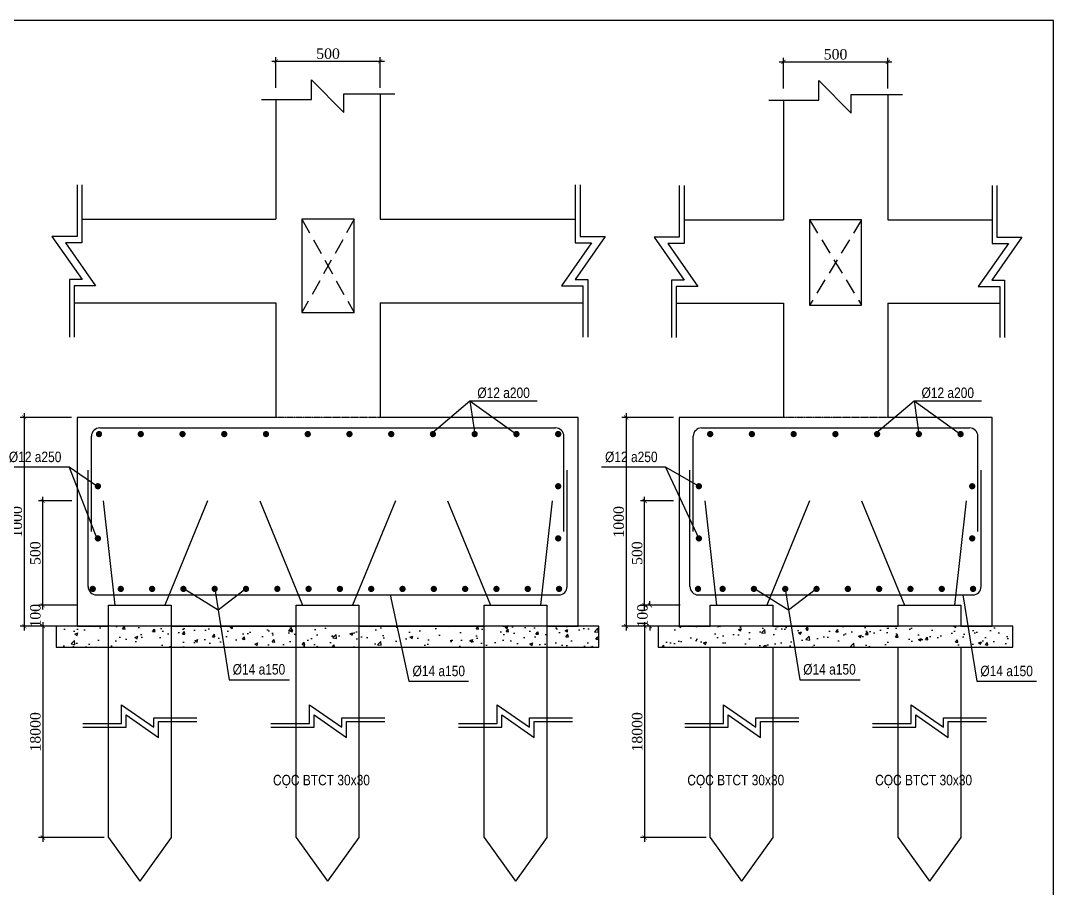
# Model space of a CAD drawing. Extents: x -28764 to 452005, y -12382 to 263221.
# Drawn here: x 124659 to 174141, y 30040 to 71618 of the extents above; entities that cross this region are included whole.
import ezdxf

# ---------------------------------------------------------------- set-up
doc = ezdxf.new("R2010")
doc.units = 0
doc.header["$MEASUREMENT"] = 0
doc.linetypes.add('CENTER2', pattern=[1.125, 0.75, -0.125, 0.125, -0.125])
doc.linetypes.add('HIDDEN', pattern=[0.375, 0.25, -0.125])
doc.layers.get('0').update_dxf_attribs({"linetype": 'CONTINUOUS'})
doc.layers.get('DEFPOINTS').update_dxf_attribs({"linetype": 'CONTINUOUS'})
for name, color, linetype in [('cot', 8, 'CONTINUOUS'), ('DUT', 7, 'CENTER2'), ('TEXT', 7, 'CONTINUOUS'), ('THEP', 6, 'CONTINUOUS'), ('TUONG', 7, 'CONTINUOUS')]:
    doc.layers.add(name, color=color, linetype=linetype)
doc.styles.add('DIM-NEW', font='')
doc.styles.add('T2', font='')
doc.styles.get('DIM-NEW').set_extended_font_data('VNI-Helve-Condense')
doc.styles.get('T2').set_extended_font_data('VNI-Times')
doc.dimstyles.new('TL10', dxfattribs={"dimtxt": 500, "dimasz": 200, "dimexe": 200, "dimexo": 200, "dimgap": 100, "dimtad": 1, "dimdec": 0, "dimlfac": 0.1, "dimzin": 0, "dimdsep": 46, "dimtxsty": 'T2', "dimblk": 'ARCHTICK', "dimcen": 250, "dimdle": 200, "dimclrd": 1, "dimclre": 1, "dimclrt": 2, "dimadec": 0, "dimazin": 0, "dimtfac": 1, "dimtdec": 0, "dimtix": 1, "dimtofl": 0, "dimtmove": 0, "dimatfit": 0, "dimldrblk": 'ARCHTICK', "dimfxl": 1, "dimtolj": 1, "dimtzin": 0, "dimlwd": -1, "dimlwe": -1, "dimarcsym": 0})

# ---------------------------------------------------------------- blocks, each defined once
blk = doc.blocks.new('_ARCHTICK')
at = {"color": 0, "linetype": 'ByBlock', "const_width": 0.15}
blk.add_lwpolyline([(-0.5, -0.5), (0.5, 0.5)], dxfattribs=at)
blk = doc.blocks.new('*D82')
at = {"layer": 'DEFPOINTS', "color": 0, "transparency": 16777216}
for p in [(125721, 48602), (127305, 48602), (127568, 43602)]:
    blk.add_point(p, dxfattribs=at)
at = {"layer": 'TUONG', "color": 1, "transparency": 16777216}
for p, q in [((127105, 48602), (125521, 48602)), ((125721, 43402), (125721, 48802)), ((127368, 43602), (125521, 43602))]:
    blk.add_line(p, q, dxfattribs=at)
at = {"layer": 'TUONG', "color": 1, "transparency": 16777216, "xscale": 200, "yscale": 200, "zscale": 200}
for p, rotation in [((125721, 48602), 90), ((125721, 43602), 270)]:
    blk.add_blockref('_ARCHTICK', p, dxfattribs=dict(at, rotation=rotation))
at = {"layer": 'TUONG', "color": 2, "transparency": 16777216, "insert": (125361, 46102), "char_height": 500, "attachment_point": 5, "rotation": 90, "style": 'T2'}
blk.add_mtext('\\A1;500', dxfattribs=at)
blk = doc.blocks.new('*D81')
at = {"layer": 'DEFPOINTS', "color": 0, "transparency": 16777216}
for p in [(127368, 43602), (125721, 42602), (127300, 42602)]:
    blk.add_point(p, dxfattribs=at)
at = {"layer": 'TUONG', "color": 1, "transparency": 16777216}
for p, q in [((127168, 43602), (125521, 43602)), ((125721, 43602), (125721, 43802)), ((127100, 42602), (125521, 42602)), ((125721, 42602), (125721, 42402))]:
    blk.add_line(p, q, dxfattribs=at)
at = {"layer": 'TUONG', "color": 1, "transparency": 16777216, "xscale": 200, "yscale": 200, "zscale": 200}
for p, rotation in [((125721, 43602), 270), ((125721, 42602), 90)]:
    blk.add_blockref('_ARCHTICK', p, dxfattribs=dict(at, rotation=rotation))
at = {"layer": 'TUONG', "color": 2, "transparency": 16777216, "insert": (125365, 43102), "char_height": 500, "attachment_point": 5, "rotation": 90, "style": 'T2'}
blk.add_mtext('\\A1;100', dxfattribs=at)
blk = doc.blocks.new('*D80')
at = {"layer": 'DEFPOINTS', "color": 0, "transparency": 16777216}
for p in [(127300, 42602), (125721, 32476), (128868, 32476)]:
    blk.add_point(p, dxfattribs=at)
at = {"layer": 'TUONG', "color": 1, "transparency": 16777216}
for p, q in [((127100, 42602), (125521, 42602)), ((125721, 42802), (125721, 32276)), ((128668, 32476), (125521, 32476))]:
    blk.add_line(p, q, dxfattribs=at)
at = {"layer": 'TUONG', "color": 1, "transparency": 16777216, "xscale": 200, "yscale": 200, "zscale": 200}
for p, rotation in [((125721, 42602), 90), ((125721, 32476), 270)]:
    blk.add_blockref('_ARCHTICK', p, dxfattribs=dict(at, rotation=rotation))
at = {"layer": 'TUONG', "color": 2, "transparency": 16777216, "insert": (125365, 37539), "char_height": 500, "attachment_point": 5, "rotation": 90, "style": 'T2'}
blk.add_mtext('\\A1;18000', dxfattribs=at)
blk = doc.blocks.new('*D94')
at = {"layer": 'DEFPOINTS', "color": 0, "transparency": 16777216}
for p in [(166205, 69644), (161205, 68165), (166205, 68165)]:
    blk.add_point(p, dxfattribs=at)
at = {"layer": 'TUONG', "color": 1, "transparency": 16777216}
for p, q in [((161205, 68365), (161205, 69844)), ((166205, 68365), (166205, 69844)), ((161005, 69644), (166405, 69644))]:
    blk.add_line(p, q, dxfattribs=at)
at = {"layer": 'TUONG', "color": 1, "transparency": 16777216, "xscale": 200, "yscale": 200, "zscale": 200, "rotation": 180}
blk.add_blockref('_ARCHTICK', (161205, 69644), dxfattribs=at)
at = {"layer": 'TUONG', "color": 1, "transparency": 16777216, "xscale": 200, "yscale": 200, "zscale": 200}
blk.add_blockref('_ARCHTICK', (166205, 69644), dxfattribs=at)
at = {"layer": 'TUONG', "color": 2, "transparency": 16777216, "insert": (163705, 70004), "char_height": 500, "attachment_point": 5, "style": 'T2'}
blk.add_mtext('\\A1;500', dxfattribs=at)
blk = doc.blocks.new('*D95')
at = {"layer": 'DEFPOINTS', "color": 0, "transparency": 16777216}
for p in [(154558, 48602), (156142, 48602), (156405, 43602)]:
    blk.add_point(p, dxfattribs=at)
at = {"layer": 'TUONG', "color": 1, "transparency": 16777216}
for p, q in [((155942, 48602), (154358, 48602)), ((154558, 43402), (154558, 48802)), ((156205, 43602), (154358, 43602))]:
    blk.add_line(p, q, dxfattribs=at)
at = {"layer": 'TUONG', "color": 1, "transparency": 16777216, "xscale": 200, "yscale": 200, "zscale": 200}
for p, rotation in [((154558, 48602), 90), ((154558, 43602), 270)]:
    blk.add_blockref('_ARCHTICK', p, dxfattribs=dict(at, rotation=rotation))
at = {"layer": 'TUONG', "color": 2, "transparency": 16777216, "insert": (154198, 46102), "char_height": 500, "attachment_point": 5, "rotation": 90, "style": 'T2'}
blk.add_mtext('\\A1;500', dxfattribs=at)
blk = doc.blocks.new('*D96')
at = {"layer": 'DEFPOINTS', "color": 0, "transparency": 16777216}
for p in [(156137, 42602), (154558, 32476), (157705, 32476)]:
    blk.add_point(p, dxfattribs=at)
at = {"layer": 'TUONG', "color": 1, "transparency": 16777216}
for p, q in [((155937, 42602), (154358, 42602)), ((154558, 42802), (154558, 32276)), ((157505, 32476), (154358, 32476))]:
    blk.add_line(p, q, dxfattribs=at)
at = {"layer": 'TUONG', "color": 1, "transparency": 16777216, "xscale": 200, "yscale": 200, "zscale": 200}
for p, rotation in [((154558, 42602), 90), ((154558, 32476), 270)]:
    blk.add_blockref('_ARCHTICK', p, dxfattribs=dict(at, rotation=rotation))
at = {"layer": 'TUONG', "color": 2, "transparency": 16777216, "insert": (154202, 37539), "char_height": 500, "attachment_point": 5, "rotation": 90, "style": 'T2'}
blk.add_mtext('\\A1;18000', dxfattribs=at)
blk = doc.blocks.new('*D148')
at = {"layer": 'DEFPOINTS', "color": 0, "transparency": 16777216}
for p in [(127298, 52602), (124835, 42602), (127298, 42602)]:
    blk.add_point(p, dxfattribs=at)
at = {"layer": 'TUONG', "color": 1, "transparency": 16777216}
for p, q in [((127098, 52602), (124635, 52602)), ((124835, 52802), (124835, 42402)), ((127098, 42602), (124635, 42602))]:
    blk.add_line(p, q, dxfattribs=at)
at = {"layer": 'TUONG', "color": 1, "transparency": 16777216, "xscale": 200, "yscale": 200, "zscale": 200}
for p, rotation in [((124835, 52602), 90), ((124835, 42602), 270)]:
    blk.add_blockref('_ARCHTICK', p, dxfattribs=dict(at, rotation=rotation))
at = {"layer": 'TUONG', "color": 2, "transparency": 16777216, "insert": (124479, 47602), "char_height": 500, "attachment_point": 5, "rotation": 90, "style": 'T2'}
blk.add_mtext('\\A1;1000', dxfattribs=at)
blk = doc.blocks.new('*D149')
at = {"layer": 'DEFPOINTS', "color": 0, "transparency": 16777216}
for p in [(156135, 52602), (153672, 42602), (156135, 42602)]:
    blk.add_point(p, dxfattribs=at)
at = {"layer": 'TUONG', "color": 1, "transparency": 16777216}
for p, q in [((155935, 52602), (153472, 52602)), ((153672, 52802), (153672, 42402)), ((155935, 42602), (153472, 42602))]:
    blk.add_line(p, q, dxfattribs=at)
at = {"layer": 'TUONG', "color": 1, "transparency": 16777216, "xscale": 200, "yscale": 200, "zscale": 200}
for p, rotation in [((153672, 52602), 90), ((153672, 42602), 270)]:
    blk.add_blockref('_ARCHTICK', p, dxfattribs=dict(at, rotation=rotation))
at = {"layer": 'TUONG', "color": 2, "transparency": 16777216, "insert": (153316, 47602), "char_height": 500, "attachment_point": 5, "rotation": 90, "style": 'T2'}
blk.add_mtext('\\A1;1000', dxfattribs=at)
blk = doc.blocks.new('*D150')
at = {"layer": 'DEFPOINTS', "color": 0, "transparency": 16777216}
for p in [(141888, 69673), (136888, 68194), (141888, 68194)]:
    blk.add_point(p, dxfattribs=at)
at = {"layer": 'TUONG', "color": 1, "transparency": 16777216}
for p, q in [((136888, 68394), (136888, 69873)), ((141888, 68394), (141888, 69873)), ((136688, 69673), (142088, 69673))]:
    blk.add_line(p, q, dxfattribs=at)
at = {"layer": 'TUONG', "color": 1, "transparency": 16777216, "xscale": 200, "yscale": 200, "zscale": 200, "rotation": 180}
blk.add_blockref('_ARCHTICK', (136888, 69673), dxfattribs=at)
at = {"layer": 'TUONG', "color": 1, "transparency": 16777216, "xscale": 200, "yscale": 200, "zscale": 200}
blk.add_blockref('_ARCHTICK', (141888, 69673), dxfattribs=at)
at = {"layer": 'TUONG', "color": 2, "transparency": 16777216, "insert": (139388, 70033), "char_height": 500, "attachment_point": 5, "style": 'T2'}
blk.add_mtext('\\A1;500', dxfattribs=at)
blk = doc.blocks.new('*D211')
at = {"layer": 'DEFPOINTS', "color": 0, "transparency": 16777216}
for p in [(156456, 43602), (154810, 42602), (156389, 42602)]:
    blk.add_point(p, dxfattribs=at)
at = {"layer": 'TUONG', "color": 1, "transparency": 16777216}
for p, q in [((156256, 43602), (154610, 43602)), ((154810, 43602), (154810, 43802)), ((156189, 42602), (154610, 42602)), ((154810, 42602), (154810, 42402))]:
    blk.add_line(p, q, dxfattribs=at)
at = {"layer": 'TUONG', "color": 1, "transparency": 16777216, "xscale": 200, "yscale": 200, "zscale": 200}
for p, rotation in [((154810, 43602), 270), ((154810, 42602), 90)]:
    blk.add_blockref('_ARCHTICK', p, dxfattribs=dict(at, rotation=rotation))
at = {"layer": 'TUONG', "color": 2, "transparency": 16777216, "insert": (154454, 43102), "char_height": 500, "attachment_point": 5, "rotation": 90, "style": 'T2'}
blk.add_mtext('\\A1;100', dxfattribs=at)

msp = doc.modelspace()

# ---------------------------------------------------------------- hatches: boundary and pattern name
at = {"layer": 'TUONG'}
h = msp.add_hatch(dxfattribs=at)
h.set_pattern_fill('AR-CONC', color=9, scale=200, style=0)
h.set_pattern_definition([(50, (-772294.8, 241264.9), (1434.5204, -125.5043), [150, -1650]), (355, (-772294.8, 241265), (-277.5027, 1504.3843), [120, -1320]), (100.4514, (-772175.3, 241254.5), (1157.0188, 1378.879), [127.4804, -1402.2842]), (46.1842, (-772294.8, 241665), (2134.482, -331.038), [225, -2475]), (96.6356, (-772117, 241637.3), (1869.3254, 1948.2357), [191.2206, -2103.426]), (351.1842, (-772294.8, 241665), (1869.324, 1948.237), [180, -1980]), (21, (-772094.8, 241564.9), (1193.8141, -805.2378), [150, -1650]), (326, (-772094.8, 241565), (486.6307, 1450.3), [120, -1320]), (71.4514, (-771995.3, 241497.8), (1680.4453, 645.061), [127.4804, -1402.2842]), (37.5, (-772294.8, 241264.93), (24.3197, 665.7877), [0, -1304, 0, -1340, 0, -1325]), (7.5, (-772294.8, 241264.9), (526.1391, 788.8234), [0, -764, 0, -1274, 0, -505]), (327.5, (-772740.8, 241264.93), (1067.64487, -45.10974), [0, -500, 0, -1560, 0, -2070]), (317.5, (-772940.8, 241264.9), (1166.3723, 200.21), [0, -650, 0, -1036, 0, -1470])])
h.paths.add_polyline_path([(126367.7, 42602), (126367.7, 41602), (152367.7, 41602), (152367.7, 42602)])
h = msp.add_hatch(dxfattribs=at)
h.set_pattern_fill('AR-CONC', color=9, scale=200, style=0)
h.set_pattern_definition([(50, (-908931, 241264.9), (1434.5204, -125.5043), [150, -1650]), (355, (-908931, 241265), (-277.5027, 1504.3843), [120, -1320]), (100.4514, (-908811.4, 241254.5), (1157.0188, 1378.879), [127.4804, -1402.2842]), (46.1842, (-908931, 241665), (2134.482, -331.038), [225, -2475]), (96.6356, (-908753, 241637.3), (1869.3254, 1948.2357), [191.2206, -2103.426]), (351.1842, (-908931, 241665), (1869.324, 1948.237), [180, -1980]), (21, (-908731, 241564.9), (1193.8141, -805.2378), [150, -1650]), (326, (-908731, 241565), (486.6307, 1450.3), [120, -1320]), (71.4514, (-908631.5, 241497.8), (1680.4453, 645.061), [127.4804, -1402.2842]), (37.5, (-908930.95, 241264.93), (24.3197, 665.7877), [0, -1304, 0, -1340, 0, -1325]), (7.5, (-908930.95, 241264.9), (526.13907, 788.82342), [0, -764, 0, -1274, 0, -505]), (327.5, (-909376.95, 241264.93), (1067.64487, -45.10974), [0, -500, 0, -1560, 0, -2070]), (317.5, (-909577, 241264.9), (1166.3723, 200.21), [0, -650, 0, -1036, 0, -1470])])
h.paths.add_polyline_path([(155204.7, 42602), (155204.7, 41602), (172204.7, 41602), (172204.7, 42602)])

# ---------------------------------------------------------------- linework, layer by layer
at = {"layer": 'cot', "lineweight": -2, "ltscale": 10}
for p, q in [((144354.6, 51852.6), (146185.5, 53404)), ((146185.5, 53404), (148414.9, 51808)), ((146185.5, 53404), (146414.9, 51808)), ((146185.5, 53404), (149415.8, 53404)), ((165637, 51852.6), (167467.9, 53404)), ((167467.9, 53404), (167697.3, 51808)), ((167467.9, 53404), (169697.3, 51808)), ((167467.9, 53404), (170698.2, 53404)), ((126988.8, 50219.5), (123925, 50219.5)), ((126988.8, 50219.5), (128316, 46808)), ((128316, 49308), (126988.8, 50219.5)), ((155557, 50219.5), (152493.2, 50219.5)), ((157153, 49308), (155557, 50219.5)), ((155557, 50219.5), (157153, 46808)), ((132531.4, 44379.3), (134117.3, 43381.7)), ((133956.9, 44388.6), (134649.8, 40039.7)), ((134117.3, 43381.7), (135389.1, 44356.6)), ((142368.9, 44102), (143265.6, 39961.3)), ((159868.4, 44379.3), (161454.4, 43381.7)), ((161294, 44388.6), (161986.8, 40039.7)), ((161454.4, 43381.7), (162726.1, 44356.6)), ((169805.6, 44102), (170475.1, 39961.3)), ((134649.8, 40039.7), (137543.1, 40039.7)), ((143265.6, 39961.3), (146118.1, 39961.3)), ((161986.8, 40039.7), (164880.1, 40039.7)), ((170475.1, 39961.3), (173327.7, 39961.3))]:
    msp.add_line(p, q, dxfattribs=at)
at = {"layer": 'DUT', "linetype": 'HIDDEN', "ltscale": 3000}
for p, q in [((138138.2, 62102), (140638.2, 57628.3)), ((140638.2, 62102), (138138.2, 57628.3)), ((162454.7, 62073.1), (164954.7, 57978.3)), ((164954.7, 62073.1), (162454.7, 57978.3))]:
    msp.add_line(p, q, dxfattribs=at)
at = {"layer": 'DUT', "linetype": 'HIDDEN', "ltscale": 10}
for p, q in [((141888.2, 52602), (136888.2, 52602)), ((166204.7, 52602), (161204.7, 52602))]:
    msp.add_line(p, q, dxfattribs=at)
at = {"layer": 'THEP', "ltscale": 10}
for p, q in [((128448.5, 52102.9), (150286.9, 52102.9)), ((157285.5, 52102.9), (170123.9, 52102.9)), ((128048.5, 47142.9), (128048.5, 51702.9)), ((150686.9, 47142.9), (150686.9, 51702.9)), ((156885.5, 47142.9), (156885.5, 51702.9)), ((170523.9, 47142.9), (170523.9, 51702.9)), ((127890.8, 44502), (127890.8, 50077.1)), ((150844.5, 44502), (150844.5, 50077.1)), ((156727.8, 44502), (156727.8, 50077.1)), ((170681.6, 44502), (170681.6, 50077.1)), ((128605.4, 48602), (129167.7, 43602)), ((133617.7, 48602), (131567.7, 43602)), ((136117.7, 48602), (138167.7, 43602)), ((142617.7, 48602), (140567.7, 43602)), ((145117.7, 48602), (147167.7, 43602)), ((150129.9, 48602), (149567.7, 43602)), ((157442.4, 48602), (158004.7, 43602)), ((162454.7, 48602), (160404.7, 43602)), ((164954.7, 48602), (167004.7, 43602)), ((169967, 48602), (169404.7, 43602)), ((128290.8, 44102), (150444.5, 44102)), ((157127.8, 44102), (170281.6, 44102))]:
    msp.add_line(p, q, dxfattribs=at)
at = {"layer": 'THEP', "const_width": 150}
for points in [[(128414.9, 51733, 1), (128414.9, 51883, 1)], [(130414.9, 51733, 1), (130414.9, 51883, 1)], [(132414.9, 51733, 1), (132414.9, 51883, 1)], [(134414.9, 51733, 1), (134414.9, 51883, 1)], [(136414.9, 51733, 1), (136414.9, 51883, 1)], [(138414.9, 51733, 1), (138414.9, 51883, 1)], [(140414.9, 51733, 1), (140414.9, 51883, 1)], [(142414.9, 51733, 1), (142414.9, 51883, 1)], [(144414.9, 51733, 1), (144414.9, 51883, 1)], [(146414.9, 51733, 1), (146414.9, 51883, 1)], [(148414.9, 51733, 1), (148414.9, 51883, 1)], [(150414.9, 51733, 1), (150414.9, 51883, 1)], [(157697.3, 51733, 1), (157697.3, 51883, 1)], [(159697.3, 51733, 1), (159697.3, 51883, 1)], [(161697.3, 51733, 1), (161697.3, 51883, 1)], [(163697.3, 51733, 1), (163697.3, 51883, 1)], [(165697.3, 51733, 1), (165697.3, 51883, 1)], [(167697.3, 51733, 1), (167697.3, 51883, 1)], [(169697.3, 51733, 1), (169697.3, 51883, 1)], [(128361.5, 49233, -1), (128361.5, 49383, -1)], [(150414.9, 49233, 1), (150414.9, 49383, 1)], [(157157.4, 49233, -1), (157157.4, 49383, -1)], [(170251.9, 49233, 1), (170251.9, 49383, 1)], [(128361.5, 46733, -1), (128361.5, 46883, -1)], [(150414.9, 46733, 1), (150414.9, 46883, 1)], [(157157.4, 46733, -1), (157157.4, 46883, -1)], [(170251.9, 46733, 1), (170251.9, 46883, 1)], [(128113.6, 44313.6, -1), (128113.6, 44463.6, -1)], [(129456.9, 44313.6, -1), (129456.9, 44463.6, -1)], [(130956.9, 44313.6, -1), (130956.9, 44463.6, -1)], [(132456.9, 44313.6, -1), (132456.9, 44463.6, -1)], [(133956.9, 44313.6, -1), (133956.9, 44463.6, -1)], [(135456.9, 44313.6, -1), (135456.9, 44463.6, -1)], [(136956.9, 44313.6, -1), (136956.9, 44463.6, -1)], [(138456.9, 44313.6, -1), (138456.9, 44463.6, -1)], [(139956.9, 44313.6, -1), (139956.9, 44463.6, -1)], [(141456.9, 44313.6, -1), (141456.9, 44463.6, -1)], [(142956.9, 44313.6, -1), (142956.9, 44463.6, -1)], [(144456.9, 44313.6, -1), (144456.9, 44463.6, -1)], [(145956.9, 44313.6, -1), (145956.9, 44463.6, -1)], [(147456.9, 44313.6, -1), (147456.9, 44463.6, -1)], [(148956.9, 44313.6, -1), (148956.9, 44463.6, -1)], [(150456.9, 44313.6, -1), (150456.9, 44463.6, -1)], [(157115.4, 44313.6, 1), (157115.4, 44463.6, 1)], [(158294, 44313.6, -1), (158294, 44463.6, -1)], [(159794, 44313.6, -1), (159794, 44463.6, -1)], [(161294, 44313.6, -1), (161294, 44463.6, -1)], [(162794, 44313.6, -1), (162794, 44463.6, -1)], [(164294, 44313.6, -1), (164294, 44463.6, -1)], [(165794, 44313.6, -1), (165794, 44463.6, -1)], [(167294, 44313.6, -1), (167294, 44463.6, -1)], [(168794, 44313.6, -1), (168794, 44463.6, -1)], [(170294, 44313.6, -1), (170294, 44463.6, -1)]]:
    msp.add_lwpolyline(points, format="xyb", close=True, dxfattribs=at)
at = {"layer": 'THEP', "ltscale": 10}
for centre, start, end in [((128448.5, 51702.9), 90, 180), ((150286.9, 51702.9), 0, 90), ((157285.5, 51702.9), 90, 180), ((170123.9, 51702.9), 0, 90), ((128290.8, 44502), 180, 270), ((150444.5, 44502), 270, 360), ((157127.8, 44502), 180, 270), ((170281.6, 44502), 270, 360)]:
    msp.add_arc(centre, 400, start, end, dxfattribs=at)
at = {"layer": 'TUONG'}
for p, q in [((136888.2, 67837.5), (136888.2, 62102)), ((141888.2, 68113.8), (141888.2, 62102)), ((161204.7, 67808.6), (161204.7, 62073.1)), ((166204.7, 68084.9), (166204.7, 62073.1)), ((127593.7, 62102), (136888.2, 62102)), ((141888.2, 62102), (151233.3, 62102)), ((145510.5, 62102), (147610.9, 62102)), ((145510.5, 62102), (147610.9, 62102)), ((156444.2, 62073.1), (161204.7, 62073.1)), ((166204.7, 62073.1), (171202.8, 62073.1)), ((169827, 62073.1), (171202.8, 62073.1)), ((169827, 62073.1), (171202.8, 62073.1)), ((127225.4, 58102), (136888.2, 58102)), ((136888.2, 58102), (136888.2, 52602)), ((141888.2, 58102), (141888.2, 52602)), ((141888.2, 58102), (151601.6, 58102)), ((156075.8, 58073.1), (161204.7, 58073.1)), ((161204.7, 58073.1), (161204.7, 52602)), ((166204.7, 58073.1), (166204.7, 52602)), ((166204.7, 58073.1), (171571.1, 58073.1)), ((151367.7, 42602), (151367.7, 52602)), ((171204.7, 42602), (171204.7, 52602)), ((128867.7, 32476.5), (130367.7, 30383.3)), ((131867.7, 32476.5), (130367.7, 30383.3)), ((137867.7, 32476.5), (139367.7, 30383.3)), ((140867.7, 32476.5), (139367.7, 30383.3)), ((146867.7, 32476.5), (148367.7, 30383.3)), ((149867.7, 32476.5), (148367.7, 30383.3)), ((157704.7, 32476.5), (159204.7, 30383.3)), ((160704.7, 32476.5), (159204.7, 30383.3)), ((166704.7, 32476.5), (168204.7, 30383.3)), ((169704.7, 32476.5), (168204.7, 30383.3))]:
    msp.add_line(p, q, dxfattribs=at)
for points in [[(174140.6, -12381.8), (174140.6, 71618.2), (55240.6, 71618.2), (55240.6, -12381.8)], [(138138.2, 57628.3), (140638.2, 57628.3), (140638.2, 62102), (138138.2, 62102)], [(162454.7, 57978.3), (164954.7, 57978.3), (164954.7, 62073.1), (162454.7, 62073.1)]]:
    msp.add_lwpolyline(points, close=True, dxfattribs=at)
for points in [[(136199.5, 67837.5), (138590.7, 67837.5), (138590.7, 68777.4), (140141.1, 67209.5), (140141.1, 68113.8), (142588.8, 68113.8)], [(160516, 67808.6), (162907.2, 67808.6), (162907.2, 68748.5), (164457.6, 67180.6), (164457.6, 68084.9), (166905.3, 68084.9)], [(127364.4, 63746.7), (127364.4, 61275.9), (126159.7, 61275.9), (127601.1, 59208.8), (126996.1, 59208.8), (126996.1, 56458.2)], [(127593.7, 63746.7), (127593.7, 60975.9), (126810.6, 60975.9), (128252.1, 58908.8), (127225.4, 58908.8), (127225.4, 56458.2)], [(151233.3, 63746.7), (151233.3, 60975.9), (152016.4, 60975.9), (150574.9, 58908.8), (151601.6, 58908.8), (151601.6, 56458.2)], [(151462.6, 63746.7), (151462.6, 61275.9), (152667.3, 61275.9), (151225.9, 59208.8), (151830.9, 59208.8), (151830.9, 56458.2)], [(156214.8, 63717.8), (156214.8, 61247), (155010.1, 61247), (156451.5, 59180), (155846.5, 59180), (155846.5, 56429.3)], [(156444.2, 63717.8), (156444.2, 60947), (155661, 60947), (157102.5, 58880), (156075.8, 58880), (156075.8, 56429.3)], [(171202.8, 63717.8), (171202.8, 60947), (171985.9, 60947), (170544.5, 58880), (171571.1, 58880), (171571.1, 56429.3)], [(171432.2, 63717.8), (171432.2, 61247), (172636.9, 61247), (171195.4, 59180), (171800.5, 59180), (171800.5, 56429.3)], [(136888.2, 52602), (127367.7, 52602), (127367.7, 42602), (128867.7, 42602)], [(149867.7, 42602), (151367.7, 42602), (151367.7, 52602), (141888.2, 52602)], [(161204.7, 52602), (156204.7, 52602), (156204.7, 42602), (157704.7, 42602)], [(169704.7, 42602), (171204.7, 42602), (171204.7, 52602), (166204.7, 52602)], [(128867.7, 32476.5), (128867.7, 43602), (131867.7, 43602), (131867.7, 32476.5)], [(137867.7, 32476.5), (137867.7, 43602), (140867.7, 43602), (140867.7, 32476.5)], [(146867.7, 32476.5), (146867.7, 43602), (149867.7, 43602), (149867.7, 32476.5)], [(157704.7, 42602), (157704.7, 43602), (160704.7, 43602), (160704.7, 42602)], [(166704.7, 42602), (166704.7, 43602), (169704.7, 43602), (169704.7, 42602)], [(131867.7, 42602), (137867.7, 42602)], [(140867.7, 42602), (146867.7, 42602)], [(160704.7, 42602), (166704.7, 42602)], [(157704.7, 32476.5), (157704.7, 41602)], [(160704.7, 41602), (160704.7, 32476.5)], [(166704.7, 32476.5), (166704.7, 41602)], [(169704.7, 41602), (169704.7, 32476.5)], [(127639, 37933.9), (129492.1, 37933.9), (129492.1, 38837.4), (131042.4, 37756.3), (131042.4, 38210.1), (133105.4, 38210.1)], [(136639, 37933.9), (138492.1, 37933.9), (138492.1, 38837.4), (140042.4, 37756.3), (140042.4, 38210.1), (142105.4, 38210.1)], [(145639, 37933.9), (147492.1, 37933.9), (147492.1, 38837.4), (149042.4, 37756.3), (149042.4, 38210.1), (151105.4, 38210.1)], [(156476, 37933.9), (158329.1, 37933.9), (158329.1, 38837.4), (159879.4, 37756.3), (159879.4, 38210.1), (161942.4, 38210.1)], [(165476, 37933.9), (167329.1, 37933.9), (167329.1, 38837.4), (168879.4, 37756.3), (168879.4, 38210.1), (170942.4, 38210.1)], [(127639, 37761.9), (129717.1, 37761.9), (129717.1, 38349.2), (131267.4, 37268.1), (131267.4, 38038.1), (133105.4, 38038.1)], [(136639, 37761.9), (138717.1, 37761.9), (138717.1, 38349.2), (140267.4, 37268.1), (140267.4, 38038.1), (142105.4, 38038.1)], [(145639, 37761.9), (147717.1, 37761.9), (147717.1, 38349.2), (149267.4, 37268.1), (149267.4, 38038.1), (151105.4, 38038.1)], [(156476, 37761.9), (158554.1, 37761.9), (158554.1, 38349.2), (160104.4, 37268.1), (160104.4, 38038.1), (161942.4, 38038.1)], [(165476, 37761.9), (167554.1, 37761.9), (167554.1, 38349.2), (169104.4, 37268.1), (169104.4, 38038.1), (170942.4, 38038.1)]]:
    msp.add_lwpolyline(points, dxfattribs=at)
at = {"layer": 'TUONG', "color": 9}
for points in [[(126367.7, 41602), (152367.7, 41602), (152367.7, 42602), (126367.7, 42602)], [(155204.7, 41602), (172204.7, 41602), (172204.7, 42602), (155204.7, 42602)]]:
    msp.add_lwpolyline(points, close=True, dxfattribs=at)

# ---------------------------------------------------------------- texts
at = {"layer": 'TEXT', "style": 'DIM-NEW'}
for s, p in [('%%25412 a200', (146541.2, 53535.8)), ('%%25412 a200', (167823.6, 53535.8)), ('%%25412 a250', (124094.4, 50465.8)), ('%%25412 a250', (152662.5, 50465.8)), ('%%25414 a150', (134819.1, 40286)), ('%%25414 a150', (143434.9, 40207.6)), ('%%25414 a150', (162156.2, 40286)), ('%%25414 a150', (170644.5, 40207.6)), ('COÏC BTCT 30x30', (136752.5, 34978.7)), ('COÏC BTCT 30x30', (156604.8, 34978.7)), ('COÏC BTCT 30x30', (165604.8, 34978.7))]:
    e = msp.add_text(s, height=500, dxfattribs=at)
    e.set_placement(p)
    e.dxf.unprotected_set("ltscale", 0)

# ---------------------------------------------------------------- dimensions: what is measured, and where the dimension line sits
at = {"layer": 'TUONG'}
for base, p1, p2, picture, middle in [((141888.2, 69672.8), (136888.2, 68194.3), (141888.2, 68194.3), '*D150', (139388.2, 70032.8)), ((166204.7, 69643.9), (161204.7, 68165.4), (166204.7, 68165.4), '*D94', (163704.7, 70003.9))]:
    dim = msp.add_linear_dim(base=base, p1=p1, p2=p2, dimstyle='TL10', dxfattribs=at)
    dim.commit()
    dim.dimension.update_dxf_attribs({"geometry": picture, "text_midpoint": middle})
for base, p1, p2, picture, middle in [((124835, 42602), (127297.6, 52602), (127297.6, 42602), '*D148', (124479.1, 47602)), ((153672, 42602), (156134.6, 52602), (156134.6, 42602), '*D149', (153316.1, 47602)), ((125721.3, 48602), (127567.7, 43602), (127305.4, 48602), '*D82', (125361.3, 46102)), ((154558.3, 48602), (156404.7, 43602), (156142.4, 48602), '*D95', (154198.3, 46102)), ((125721.3, 42602), (127367.7, 43602), (127300.4, 42602), '*D81', (125365.4, 43102)), ((154809.8, 42602), (156456.2, 43602), (156388.9, 42602), '*D211', (154453.9, 43102))]:
    dim = msp.add_linear_dim(base=base, p1=p1, p2=p2, angle=90, dimstyle='TL10', dxfattribs=at)
    dim.commit()
    dim.dimension.update_dxf_attribs({"geometry": picture, "text_midpoint": middle})
for base, p1, p2, picture, middle in [((125721.3, 32476.5), (127300.4, 42602), (128867.7, 32476.5), '*D80', (125365.4, 37539.2)), ((154558.3, 32476.5), (156137.4, 42602), (157704.7, 32476.5), '*D96', (154202.4, 37539.2))]:
    dim = msp.add_linear_dim(base=base, p1=p1, p2=p2, angle=90, text='18000', dimstyle='TL10', override={"dimtmove": 1}, dxfattribs=at)
    dim.commit()
    dim.dimension.update_dxf_attribs({"geometry": picture, "text_midpoint": middle})

doc.saveas('drawing.dxf')
